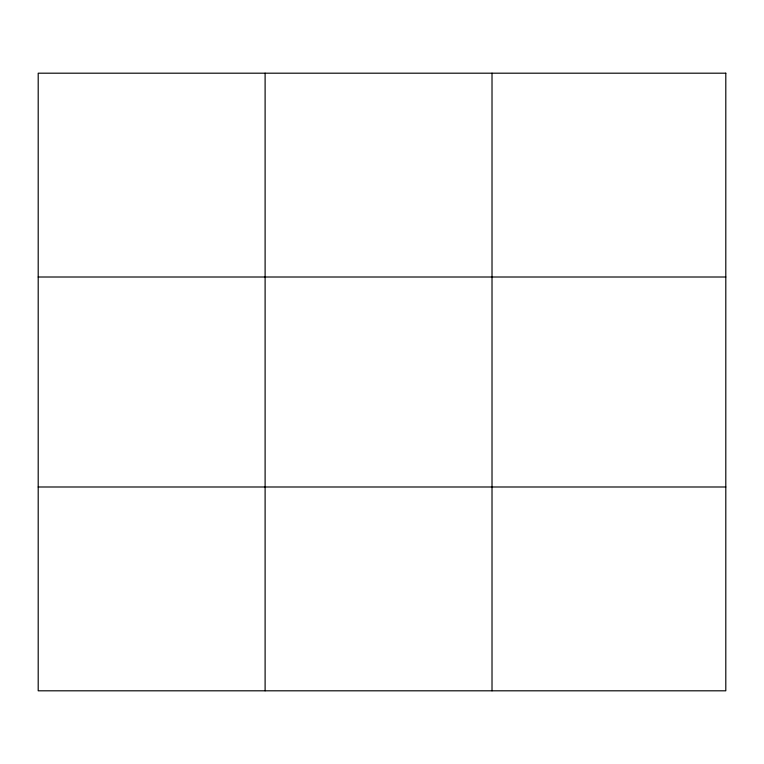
<?xml version="1.0" encoding="UTF-8"?>
<svg xmlns="http://www.w3.org/2000/svg" width="764" height="764" viewBox="0 0 764 764"><rect width="100%" height="100%" fill="white"/><g stroke="black" fill="none" stroke-linecap="round" stroke-linejoin="round"><path stroke-width="1.15" d="M265.108 73.191L265.108 690.809M492.016 73.191L492.016 690.809M38.2 277.007L725.8 277.007M38.2 486.993L725.8 486.993M725.8 73.191L725.8 690.809L38.2 690.809L38.2 73.191L725.8 73.191"/></g></svg>
